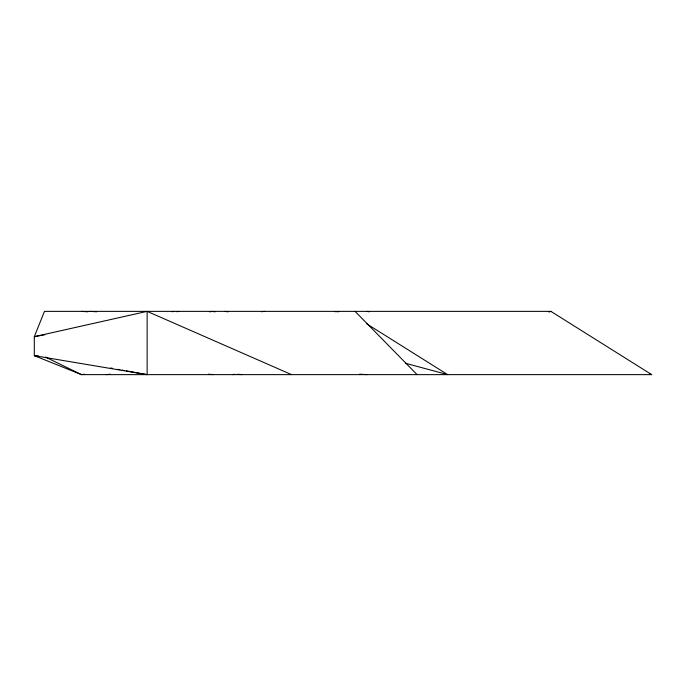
<?xml version="1.0" encoding="UTF-8"?>
<svg xmlns="http://www.w3.org/2000/svg" width="686" height="686" viewBox="0 0 686 686"><rect width="100%" height="100%" fill="white"/><g stroke="black" fill="none" stroke-linecap="round" stroke-linejoin="round"><path stroke-width="1.03" d="M548.886 312.061L550.901 311.367L651.7 374.633L81.437 374.633L34.3 355.657L34.3 336.672L44.461 311.367L550.901 311.367M291.567 374.633L147.13 311.367L34.3 336.672L44.83 334.768M172.22 311.744L174.321 311.367M176.962 311.736L179.063 311.367M232.665 374.633L234.775 374.264M209.684 311.838L212.849 311.367L214.907 311.924M84.618 374.247L81.437 374.633L45.456 357.046M261.572 311.727L264.762 311.367M106.064 374.633L110.292 374.23M334.785 311.633L338.918 311.701M359.455 374.196L366.924 374.633M81.437 311.367L87.851 311.787M90.226 311.367L96.615 311.796M38.562 356.043L34.3 355.657L147.13 374.633L147.13 311.367M237.648 374.239L241.909 374.633M208.587 374.162L212.849 374.633M224.828 311.367L227.975 311.864M110.549 367.988L112.641 368.365M117.863 369.317L119.956 369.694M122.048 370.08L124.132 370.457M126.224 370.834L147.13 374.633M366.924 311.367L369.008 311.83M649.616 374.17L651.7 374.633M405.435 363.254L447.658 374.633L366.658 323.792M355.082 311.367L417.088 374.633"/></g></svg>
